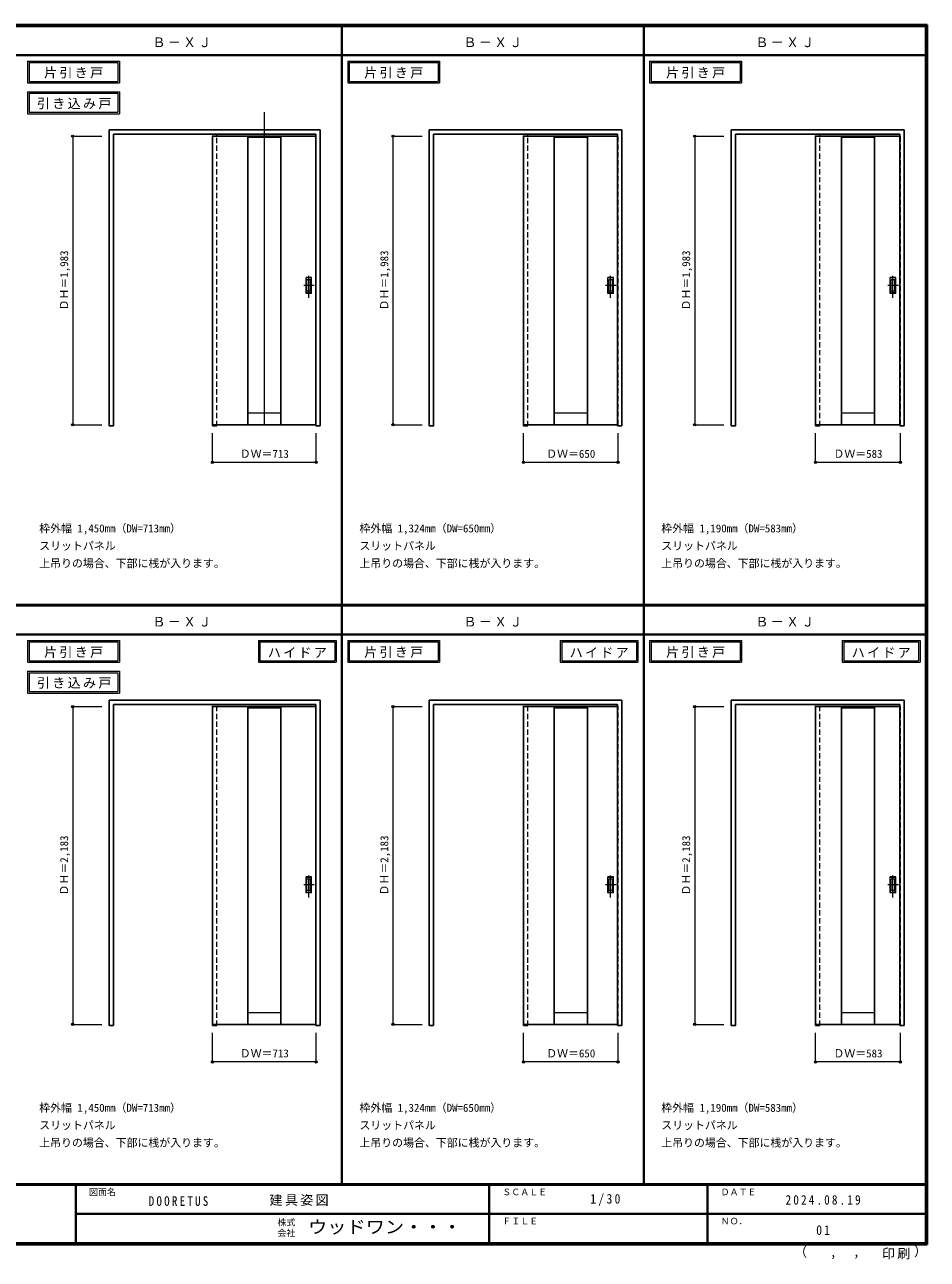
# Model space of a CAD drawing. Units: millimetres, scale not verified. Extents: x -6000 to 5700, y -4307 to 4175.
# Drawn here: x -502 to 5700, y -4307 to 4175 of the extents above; entities that cross this region are included whole.
import ezdxf
from ezdxf.enums import TextEntityAlignment as Align

# ---------------------------------------------------------------- set-up
doc = ezdxf.new("R2010")
doc.units = ezdxf.units.MM
doc.header["$LTSCALE"] = 30
doc.header["$PDMODE"] = 32
doc.header["$PDSIZE"] = 15
doc.linetypes.add('CHAIN1', pattern=[8, 5, -1, 1, -1])
doc.linetypes.add('DASHED1', pattern=[1.8, 1.2, -0.6])
for name, color, linetype, lineweight in [('0-2_扉', 4, 'DASHED1', 9), ('0-3_仕上げ', 7, 'Continuous', 18), ('0-4_枠', 3, 'Continuous', 25), ('0-6_引手', 7, 'Continuous', 18), ('0-A_文字', 7, 'Continuous', 18), ('0-B_寸法', 7, 'Continuous', 9), ('0-C_ハッチ', 7, 'Continuous', 18), ('F-1_枠', 6, 'Continuous', 40)]:
    doc.layers.add(name, color=color, linetype=linetype, lineweight=lineweight)
doc.layers.add('F-A_文字', color=7, linetype='Continuous')
doc.styles.add('ＭＳ ゴシック', font='')
doc.styles.get('ＭＳ ゴシック').set_extended_font_data('MS Gothic')

msp = doc.modelspace()

# ---------------------------------------------------------------- linework, layer by layer
at = {"layer": '0-2_扉', "color": 3, "linetype": 'Continuous', "lineweight": 25}
for p, q in [((1498, 3409.5), (788, 3409.5)), ((788, 3409.5), (788, 1426.5)), ((3572, 3409.5), (2925, 3409.5)), ((2925, 3409.5), (2925, 1426.5)), ((5512, 3409.5), (4932, 3409.5)), ((4932, 3409.5), (4932, 1426.5)), ((1498, 1426.5), (788, 1426.5)), ((3572, 1426.5), (2925, 1426.5)), ((5512, 1426.5), (4932, 1426.5)), ((788, -509.75), (788, -2692.75)), ((1498, -509.75), (788, -509.75)), ((4932, -509.75), (4932, -2692.75)), ((5512, -509.75), (4932, -509.75)), ((1498, -2692.75), (788, -2692.75)), ((3572, -2692.75), (2925, -2692.75)), ((5512, -2692.75), (4932, -2692.75))]:
    msp.add_line(p, q, dxfattribs=at)
at = {"layer": '0-2_扉'}
for p, q in [((788, 3409.5), (788, 3405.5)), ((1498, 3409.5), (1501, 3409.5)), ((2925, 3409.5), (2925, 3405.5)), ((3572, 3409.5), (3575, 3409.5)), ((4932, 3409.5), (4932, 3405.5)), ((5512, 3409.5), (5515, 3409.5)), ((788, -509.75), (788, -513.75)), ((1498, -509.75), (1501, -509.75)), ((1501, -2692.75), (1501, -509.75)), ((2925, -509.75), (2925, -513.75)), ((3572, -509.75), (3575, -509.75)), ((3575, -2692.75), (3575, -509.75)), ((4932, -509.75), (4932, -513.75)), ((5512, -509.75), (5515, -509.75)), ((5515, -2692.75), (5515, -509.75)), ((1498, -2692.75), (1501, -2692.75)), ((3572, -2692.75), (3575, -2692.75)), ((5512, -2692.75), (5515, -2692.75))]:
    msp.add_line(p, q, dxfattribs=at)
for points in [[(1498, 1426.5), (1501, 1426.5), (1501, 3409.5)], [(3572, 1426.5), (3575, 1426.5), (3575, 3409.5)], [(5512, 1426.5), (5515, 1426.5), (5515, 3409.5)]]:
    msp.add_lwpolyline(points, dxfattribs=at)
at = {"layer": '0-2_扉', "color": 3, "linetype": 'Continuous', "lineweight": 25}
msp.add_lwpolyline([(3572, -509.75), (2925, -509.75), (2925, -2692.75)], dxfattribs=at)
at = {"layer": '0-3_仕上げ', "color": 3, "lineweight": 25}
for p, q in [((1030.5, 3409.5), (1030.5, 1426.5)), ((1258.5, 3409.5), (1258.5, 1426.5)), ((3136, 3409.5), (3136, 1426.5)), ((3364, 3409.5), (3364, 1426.5)), ((5109.5, 3409.5), (5109.5, 1426.5)), ((5337.5, 3409.5), (5337.5, 1426.5)), ((1030.5, -509.53), (1030.5, -2692.75)), ((1258.5, -509.53), (1258.5, -2692.75)), ((3136, -509.75), (3136, -2692.75)), ((3364, -509.75), (3364, -2692.75)), ((5109.5, -509.75), (5109.5, -2692.75)), ((5337.5, -509.75), (5337.5, -2692.75))]:
    msp.add_line(p, q, dxfattribs=at)
at = {"layer": '0-3_仕上げ'}
for p, q in [((1030.5, 3401.5), (1258.5, 3401.5)), ((3136, 3401.5), (3364, 3401.5)), ((5109.5, 3401.5), (5337.5, 3401.5)), ((1258.5, 1506.5), (1030.5, 1506.5)), ((3364, 1506.5), (3136, 1506.5)), ((5337.5, 1506.5), (5109.5, 1506.5)), ((1030.5, -517.53), (1258.5, -517.53)), ((3136, -517.75), (3364, -517.75)), ((5109.5, -517.75), (5337.5, -517.75)), ((1258.5, -2612.75), (1030.5, -2612.75)), ((3364, -2612.75), (3136, -2612.75)), ((5337.5, -2612.75), (5109.5, -2612.75))]:
    msp.add_line(p, q, dxfattribs=at)
at = {"layer": '0-4_枠'}
for p, q in [((78, 1418), (78, 3453)), ((78, 3453), (1528, 3453)), ((108, 3423), (1498, 3423)), ((1498, 1418), (1498, 3423)), ((1528, 1418), (1528, 3453)), ((2278, 1418), (2278, 3453)), ((3602, 3453), (2278, 3453)), ((3572, 3423), (2308, 3423)), ((3572, 1418), (3572, 3423)), ((3602, 1418), (3602, 3453)), ((4352, 1418), (4352, 3453)), ((4352, 3453), (5542, 3453)), ((4382, 3423), (5512, 3423)), ((5512, 1418), (5512, 3423)), ((5542, 1418), (5542, 3453)), ((1498, 1418), (1528, 1418)), ((3572, 1418), (3602, 1418)), ((5512, 1418), (5542, 1418)), ((78, -2701.25), (78, -466.25)), ((78, -466.25), (1528, -466.25)), ((108, -496.25), (1498, -496.25)), ((108, -2701.25), (108, -496.25)), ((1498, -2701.25), (1498, -496.25)), ((1528, -2701.25), (1528, -466.25)), ((2278, -2701.25), (2278, -466.25)), ((2278, -466.25), (3602, -466.25)), ((2308, -496.25), (3572, -496.25)), ((2308, -2701.25), (2308, -496.25)), ((3572, -2701.25), (3572, -496.25)), ((3602, -2701.25), (3602, -466.25)), ((4352, -2701.25), (4352, -466.25)), ((4352, -466.25), (5542, -466.25)), ((4382, -496.25), (5512, -496.25)), ((5512, -2701.25), (5512, -496.25)), ((5542, -2701.25), (5542, -466.25)), ((78, -2701.25), (108, -2701.25)), ((1498, -2701.25), (1528, -2701.25)), ((2278, -2701.25), (2308, -2701.25)), ((3572, -2701.25), (3602, -2701.25)), ((5512, -2701.25), (5542, -2701.25))]:
    msp.add_line(p, q, dxfattribs=at)
at = {"layer": '0-4_枠', "color": 4, "linetype": 'DASHED1', "lineweight": 9}
for p, q in [((788, 1418), (788, 3423)), ((818, 1418), (818, 3423)), ((2925, 1418), (2925, 3423)), ((2955, 1418), (2955, 3423)), ((4932, 1418), (4932, 3423)), ((4962, 1418), (4962, 3423)), ((788, 1418), (818, 1418)), ((2925, 1418), (2955, 1418)), ((4932, 1418), (4962, 1418)), ((788, -2701.25), (788, -496.25)), ((818, -2701.25), (818, -496.25)), ((2925, -2701.25), (2925, -496.25)), ((2955, -2701.25), (2955, -496.25)), ((4932, -2701.25), (4932, -496.25)), ((4962, -2701.25), (4962, -496.25)), ((788, -2701.25), (818, -2701.25)), ((2925, -2701.25), (2955, -2701.25)), ((4932, -2701.25), (4962, -2701.25))]:
    msp.add_line(p, q, dxfattribs=at)
at = {"layer": '0-4_枠'}
for points in [[(78, 1418), (108, 1418), (108, 3423)], [(2278, 1418), (2308, 1418), (2308, 3423)], [(4352, 1418), (4382, 1418), (4382, 3423)], [(4352, -2701.25), (4382, -2701.25), (4382, -496.25)]]:
    msp.add_lwpolyline(points, dxfattribs=at)
at = {"layer": '0-6_引手', "linetype": 'CHAIN1'}
for p, q in [((1450, 2298.77), (1450, 2469.62)), ((3524, 2298.77), (3524, 2469.62)), ((3524, 2298.77), (3524, 2469.62)), ((5464, 2298.77), (5464, 2469.62)), ((5464, 2298.77), (5464, 2469.62)), ((1488.07, 2384), (1415.56, 2384)), ((3562.07, 2384), (3489.56, 2384)), ((3562.07, 2384), (3489.56, 2384)), ((5502.07, 2384), (5429.56, 2384)), ((5502.07, 2384), (5429.56, 2384)), ((1450, -1820.48), (1450, -1649.63)), ((3524, -1820.48), (3524, -1649.63)), ((3524, -1820.48), (3524, -1649.63)), ((5464, -1820.48), (5464, -1649.63)), ((5464, -1820.48), (5464, -1649.63)), ((1488.07, -1735.25), (1415.56, -1735.25)), ((3562.07, -1735.25), (3489.56, -1735.25)), ((3562.07, -1735.25), (3489.56, -1735.25)), ((5502.07, -1735.25), (5429.56, -1735.25)), ((5502.07, -1735.25), (5429.56, -1735.25))]:
    msp.add_line(p, q, dxfattribs=at)
at = {"layer": '0-6_引手'}
for p, q in [((1469, 2439), (1431, 2439)), ((1431, 2329), (1431, 2439)), ((1462.5, 2423), (1437.5, 2423)), ((1437.5, 2345), (1437.5, 2423)), ((1462.5, 2345), (1462.5, 2423)), ((1469, 2329), (1469, 2439)), ((3543, 2439), (3505, 2439)), ((3505, 2329), (3505, 2439)), ((3543, 2439), (3505, 2439)), ((3505, 2329), (3505, 2439)), ((3536.5, 2423), (3511.5, 2423)), ((3511.5, 2345), (3511.5, 2423)), ((3536.5, 2423), (3511.5, 2423)), ((3511.5, 2345), (3511.5, 2423)), ((3536.5, 2345), (3536.5, 2423)), ((3536.5, 2345), (3536.5, 2423)), ((3543, 2329), (3543, 2439)), ((3543, 2329), (3543, 2439)), ((5483, 2439), (5445, 2439)), ((5445, 2329), (5445, 2439)), ((5483, 2439), (5445, 2439)), ((5445, 2329), (5445, 2439)), ((5476.5, 2423), (5451.5, 2423)), ((5451.5, 2345), (5451.5, 2423)), ((5476.5, 2423), (5451.5, 2423)), ((5451.5, 2345), (5451.5, 2423)), ((5476.5, 2345), (5476.5, 2423)), ((5476.5, 2345), (5476.5, 2423)), ((5483, 2329), (5483, 2439)), ((5483, 2329), (5483, 2439)), ((1469, 2329), (1431, 2329)), ((1462.5, 2345), (1437.5, 2345)), ((3543, 2329), (3505, 2329)), ((3543, 2329), (3505, 2329)), ((3536.5, 2345), (3511.5, 2345)), ((3536.5, 2345), (3511.5, 2345)), ((5483, 2329), (5445, 2329)), ((5483, 2329), (5445, 2329)), ((5476.5, 2345), (5451.5, 2345)), ((5476.5, 2345), (5451.5, 2345)), ((1469, -1680.25), (1431, -1680.25)), ((1431, -1790.25), (1431, -1680.25)), ((1462.5, -1696.25), (1437.5, -1696.25)), ((1437.5, -1774.25), (1437.5, -1696.25)), ((1462.5, -1774.25), (1462.5, -1696.25)), ((1469, -1790.25), (1469, -1680.25)), ((3543, -1680.25), (3505, -1680.25)), ((3505, -1790.25), (3505, -1680.25)), ((3543, -1680.25), (3505, -1680.25)), ((3505, -1790.25), (3505, -1680.25)), ((3536.5, -1696.25), (3511.5, -1696.25)), ((3511.5, -1774.25), (3511.5, -1696.25)), ((3536.5, -1696.25), (3511.5, -1696.25)), ((3511.5, -1774.25), (3511.5, -1696.25)), ((3536.5, -1774.25), (3536.5, -1696.25)), ((3536.5, -1774.25), (3536.5, -1696.25)), ((3543, -1790.25), (3543, -1680.25)), ((3543, -1790.25), (3543, -1680.25)), ((5483, -1680.25), (5445, -1680.25)), ((5445, -1790.25), (5445, -1680.25)), ((5483, -1680.25), (5445, -1680.25)), ((5445, -1790.25), (5445, -1680.25)), ((5476.5, -1696.25), (5451.5, -1696.25)), ((5451.5, -1774.25), (5451.5, -1696.25)), ((5476.5, -1696.25), (5451.5, -1696.25)), ((5451.5, -1774.25), (5451.5, -1696.25)), ((5476.5, -1774.25), (5476.5, -1696.25)), ((5476.5, -1774.25), (5476.5, -1696.25)), ((5483, -1790.25), (5483, -1680.25)), ((5483, -1790.25), (5483, -1680.25)), ((1462.5, -1774.25), (1437.5, -1774.25)), ((3536.5, -1774.25), (3511.5, -1774.25)), ((3536.5, -1774.25), (3511.5, -1774.25)), ((5476.5, -1774.25), (5451.5, -1774.25)), ((5476.5, -1774.25), (5451.5, -1774.25)), ((1469, -1790.25), (1431, -1790.25)), ((3543, -1790.25), (3505, -1790.25)), ((3543, -1790.25), (3505, -1790.25)), ((5483, -1790.25), (5445, -1790.25)), ((5483, -1790.25), (5445, -1790.25))]:
    msp.add_line(p, q, dxfattribs=at)
at = {"layer": '0-6_引手', "linetype": 'DASHED1'}
for p, q in [((1434, 2333), (1434, 2435)), ((3508, 2333), (3508, 2435)), ((3508, 2333), (3508, 2435)), ((5448, 2333), (5448, 2435)), ((5448, 2333), (5448, 2435)), ((1466, 2333), (1434, 2333)), ((3540, 2333), (3508, 2333)), ((3540, 2333), (3508, 2333)), ((5480, 2333), (5448, 2333)), ((5480, 2333), (5448, 2333)), ((1434, -1786.25), (1434, -1684.25)), ((3508, -1786.25), (3508, -1684.25)), ((3508, -1786.25), (3508, -1684.25)), ((5448, -1786.25), (5448, -1684.25)), ((5448, -1786.25), (5448, -1684.25)), ((1466, -1786.25), (1434, -1786.25)), ((3540, -1786.25), (3508, -1786.25)), ((3540, -1786.25), (3508, -1786.25)), ((5480, -1786.25), (5448, -1786.25)), ((5480, -1786.25), (5448, -1786.25))]:
    msp.add_line(p, q, dxfattribs=at)
for points in [[(1466, 2333), (1466, 2435), (1434, 2435)], [(3540, 2333), (3540, 2435), (3508, 2435)], [(3540, 2333), (3540, 2435), (3508, 2435)], [(5480, 2333), (5480, 2435), (5448, 2435)], [(5480, 2333), (5480, 2435), (5448, 2435)], [(1466, -1786.25), (1466, -1684.25), (1434, -1684.25)], [(3540, -1786.25), (3540, -1684.25), (3508, -1684.25)], [(3540, -1786.25), (3540, -1684.25), (3508, -1684.25)], [(5480, -1786.25), (5480, -1684.25), (5448, -1684.25)], [(5480, -1786.25), (5480, -1684.25), (5448, -1684.25)]]:
    msp.add_lwpolyline(points, dxfattribs=at)
at = {"layer": '0-A_文字'}
for p, q in [((-482, 3925), (-482, 3775)), ((-472, 3915), (-472, 3785)), ((-472, 3915), (139.03, 3915)), ((139.03, 3915), (139.03, 3785)), ((1718, 3925), (1718, 3775)), ((1728, 3915), (1728, 3785)), ((1728, 3915), (2339.03, 3915)), ((2339.03, 3915), (2339.03, 3785)), ((3792, 3925), (3792, 3775)), ((3802, 3915), (3802, 3785)), ((3802, 3915), (4413.03, 3915)), ((4413.03, 3915), (4413.03, 3785)), ((-482, 3775), (149.03, 3775)), ((-472, 3785), (139.03, 3785)), ((1718, 3775), (2349.03, 3775)), ((1728, 3785), (2339.03, 3785)), ((3792, 3775), (4423.03, 3775)), ((3802, 3785), (4413.03, 3785)), ((-482, 3713.53), (-482, 3563.53)), ((-472, 3703.53), (-472, 3573.53)), ((-472, 3703.53), (139.03, 3703.53)), ((139.03, 3703.53), (139.03, 3573.53)), ((-482, 3563.53), (149.03, 3563.53)), ((-472, 3573.53), (139.03, 3573.53)), ((-482, -55.5), (-482, -205.5)), ((-472, -65.5), (-472, -195.5)), ((-472, -65.5), (139.03, -65.5)), ((139.03, -65.5), (139.03, -195.5)), ((1103.67, -55.5), (1103.67, -205.5)), ((1113.67, -65.5), (1628, -65.5)), ((1628, -65.5), (1628, -195.5)), ((1718, -55.5), (1718, -205.5)), ((1728, -65.5), (1728, -195.5)), ((1728, -65.5), (2339.03, -65.5)), ((2339.03, -65.5), (2339.03, -195.5)), ((3177.67, -55.5), (3177.67, -205.5)), ((3187.67, -65.5), (3702, -65.5)), ((3702, -65.5), (3702, -195.5)), ((3792, -55.5), (3792, -205.5)), ((3802, -65.5), (3802, -195.5)), ((3802, -65.5), (4413.03, -65.5)), ((4413.03, -65.5), (4413.03, -195.5)), ((5115.67, -55.5), (5115.67, -205.5)), ((5125.67, -65.5), (5640, -65.5)), ((5640, -65.5), (5640, -195.5)), ((-482, -205.5), (149.03, -205.5)), ((-472, -195.5), (139.03, -195.5)), ((1103.67, -205.5), (1638, -205.5)), ((1718, -205.5), (2349.03, -205.5)), ((1728, -195.5), (2339.03, -195.5)), ((3177.67, -205.5), (3712, -205.5)), ((3792, -205.5), (4423.03, -205.5)), ((3802, -195.5), (4413.03, -195.5)), ((5115.67, -205.5), (5650, -205.5)), ((-482, -266.97), (-482, -416.97)), ((-472, -276.97), (-472, -406.97)), ((-472, -276.97), (139.03, -276.97)), ((139.03, -276.97), (139.03, -406.97)), ((-482, -416.97), (149.03, -416.97)), ((-472, -406.97), (139.03, -406.97))]:
    msp.add_line(p, q, dxfattribs=at)
for points in [[(-482, 3925), (149.03, 3925), (149.03, 3775)], [(1718, 3925), (2349.03, 3925), (2349.03, 3775)], [(3792, 3925), (4423.03, 3925), (4423.03, 3775)], [(-482, 3713.53), (149.03, 3713.53), (149.03, 3563.53)], [(-482, -55.5), (149.03, -55.5), (149.03, -205.5)], [(1103.67, -55.5), (1638, -55.5), (1638, -205.5)], [(1113.67, -65.5), (1113.67, -195.5), (1628, -195.5)], [(1718, -55.5), (2349.03, -55.5), (2349.03, -205.5)], [(3177.67, -55.5), (3712, -55.5), (3712, -205.5)], [(3187.67, -65.5), (3187.67, -195.5), (3702, -195.5)], [(3792, -55.5), (4423.03, -55.5), (4423.03, -205.5)], [(5115.67, -55.5), (5650, -55.5), (5650, -205.5)], [(5125.67, -65.5), (5125.67, -195.5), (5640, -195.5)], [(-482, -266.97), (149.03, -266.97), (149.03, -416.97)]]:
    msp.add_lwpolyline(points, dxfattribs=at)
at = {"layer": '0-B_寸法', "color": 4}
for p, q in [((-172, 3409.5), (-172, 1426.5)), ((-172, 3409.5), (28, 3409.5)), ((2028, 3409.5), (2028, 1426.5)), ((2028, 3409.5), (2228, 3409.5)), ((4102, 3409.5), (4102, 1426.5)), ((4102, 3409.5), (4302, 3409.5)), ((-172, 1426.5), (28, 1426.5)), ((1501, 1168), (1501, 1368)), ((2028, 1426.5), (2228, 1426.5)), ((3575, 1168), (3575, 1368)), ((4102, 1426.5), (4302, 1426.5)), ((5515, 1168), (5515, 1368)), ((-172, -509.75), (28, -509.75)), ((-172, -509.75), (-172, -2692.75)), ((2028, -509.75), (2228, -509.75)), ((2028, -509.75), (2028, -2692.75)), ((4102, -509.75), (4302, -509.75)), ((4102, -509.75), (4102, -2692.75)), ((-172, -2692.75), (28, -2692.75)), ((2028, -2692.75), (2228, -2692.75)), ((4102, -2692.75), (4302, -2692.75)), ((1501, -2951.25), (1501, -2751.25)), ((3575, -2951.25), (3575, -2751.25)), ((5515, -2951.25), (5515, -2751.25))]:
    msp.add_line(p, q, dxfattribs=at)
for points in [[(1501, 1168), (788, 1168), (788, 1368)], [(3575, 1168), (2925, 1168), (2925, 1368)], [(5515, 1168), (4932, 1168), (4932, 1368)], [(1501, -2951.25), (788, -2951.25), (788, -2751.25)], [(3575, -2951.25), (2925, -2951.25), (2925, -2751.25)], [(5515, -2951.25), (4932, -2951.25), (4932, -2751.25)]]:
    msp.add_lwpolyline(points, dxfattribs=at)
at = {"layer": '0-B_寸法'}
for p in [(-172, 3409.5), (2028, 3409.5), (4102, 3409.5), (-172, 1426.5), (2028, 1426.5), (4102, 1426.5), (788, 1168), (1501, 1168), (2925, 1168), (3575, 1168), (4932, 1168), (5515, 1168), (-172, -509.75), (2028, -509.75), (4102, -509.75), (-172, -2692.75), (2028, -2692.75), (4102, -2692.75), (788, -2951.25), (1501, -2951.25), (2925, -2951.25), (3575, -2951.25), (4932, -2951.25), (5515, -2951.25)]:
    msp.add_point(p, dxfattribs=at)
at = {"layer": '0-C_ハッチ'}
msp.add_line((1144.5, 3574.87), (1144.5, 1426.5), dxfattribs=at)
at = {"layer": 'F-1_枠'}
for p, q in [((-6000, 4175), (5700, 4175)), ((-6000, 4170), (5700, 4170)), ((-6000, 4165), (5700, 4165)), ((1678, -3790), (1678, 4175)), ((3752, -3790), (3752, 4175)), ((5690, 4175), (5690, -4205)), ((5695, 4175), (5695, -4205)), ((5700, 4175), (5700, -4205)), ((-6000, 3965), (5700, 3965)), ((-6000, 190.5), (5700, 190.5)), ((-6000, 187.5), (5700, 187.5)), ((-6000, 184.5), (5700, 184.5)), ((-6000, -15.5), (5700, -15.5)), ((5700, -3790), (-6000, -3790)), ((5700, -3795), (-6000, -3795)), ((-150, -3795), (-150, -4195)), ((2690, -3795), (2690, -4195)), ((4190, -3795), (4190, -4195)), ((-150, -3995), (5690, -3995.01)), ((5700, -4195), (-6000, -4195)), ((5700, -4200), (-6000, -4200)), ((5700, -4205), (-6000, -4205))]:
    msp.add_line(p, q, dxfattribs=at)

# ---------------------------------------------------------------- texts
at = {"layer": '0-A_文字', "style": 'ＭＳ ゴシック'}
for s, p in [('枠外幅 1,450mm（DW=713mm）', (-402, 670.5)), ('枠外幅 1,324mm（DW=650mm）', (1798, 670.5)), ('枠外幅 1,190mm（DW=583mm）', (3872, 670.5)), ('スリットパネル', (-402, 550.5)), ('スリットパネル', (1798, 550.5)), ('スリットパネル', (3872, 550.5)), ('上吊りの場合、下部に桟が入ります。', (-402, 430.5)), ('上吊りの場合、下部に桟が入ります。', (1798, 430.5)), ('上吊りの場合、下部に桟が入ります。', (3872, 430.5)), ('枠外幅 1,450mm（DW=713mm）', (-402, -3310)), ('枠外幅 1,324mm（DW=650mm）', (1798, -3310)), ('枠外幅 1,190mm（DW=583mm）', (3872, -3310)), ('スリットパネル', (-402, -3430)), ('スリットパネル', (1798, -3430)), ('スリットパネル', (3872, -3430)), ('上吊りの場合、下部に桟が入ります。', (-402, -3550)), ('上吊りの場合、下部に桟が入ります。', (1798, -3550)), ('上吊りの場合、下部に桟が入ります。', (3872, -3550))]:
    msp.add_text(s, height=54.99, dxfattribs=at).set_placement(p, align=Align.BOTTOM_LEFT)
at = {"layer": '0-A_文字', "char_height": 65.98, "attachment_point": 7, "style": 'ＭＳ ゴシック'}
for s, insert in [('\\T1.17;Ｂ－ＸＪ', (375.5, 4020)), ('\\T1.17;Ｂ－ＸＪ', (2512.5, 4020)), ('\\T1.17;Ｂ－ＸＪ', (4518.5, 4020)), ('\\T1.17;片引き戸', (-368.98, 3805)), ('\\T1.17;片引き戸', (1831.02, 3805)), ('\\T1.17;片引き戸', (3905.02, 3805)), ('\\T1.17;引き込み戸', (-417.34, 3593.53)), ('\\T1.17;Ｂ－ＸＪ', (375.5, 39.5)), ('\\T1.17;Ｂ－ＸＪ', (2512.5, 39.5)), ('\\T1.17;Ｂ－ＸＪ', (4518.5, 39.5)), ('\\T1.17;片引き戸', (-368.98, -175.5)), ('\\T1.17;ハイドア', (1168.34, -175.5)), ('\\T1.17;片引き戸', (1831.02, -175.5)), ('\\T1.17;ハイドア', (3242.34, -175.5)), ('\\T1.17;片引き戸', (3905.02, -175.5)), ('\\T1.17;ハイドア', (5180.34, -175.5)), ('\\T1.17;引き込み戸', (-417.34, -386.97))]:
    msp.add_mtext(s, dxfattribs=dict(at, insert=insert))
at = {"layer": '0-B_寸法', "style": 'ＭＳ ゴシック'}
for s, p in [('ＤＨ＝1,983', (-187, 2211.75)), ('ＤＨ＝1,983', (2013, 2211.75)), ('ＤＨ＝1,983', (4087, 2211.75)), ('ＤＨ＝2,183', (-187, -1807.5)), ('ＤＨ＝2,183', (2013, -1807.5)), ('ＤＨ＝2,183', (4087, -1807.5))]:
    msp.add_text(s, height=54.99, rotation=90, dxfattribs=at).set_placement(p, align=Align.BOTTOM_LEFT)
for s, p in [('ＤＷ＝713', (975.75, 1183)), ('ＤＷ＝650', (3081.25, 1183)), ('ＤＷ＝583', (5054.75, 1183)), ('ＤＷ＝713', (975.75, -2936.25)), ('ＤＷ＝650', (3081.25, -2936.25)), ('ＤＷ＝583', (5054.75, -2936.25))]:
    msp.add_text(s, height=54.99, dxfattribs=at).set_placement(p, align=Align.BOTTOM_LEFT)
at = {"layer": 'F-A_文字', "style": 'ＭＳ ゴシック'}
for s, height, p in [('図面名', 43.99, (-60, -3880)), ('ＳＣＡＬＥ', 43.99, (2780, -3880)), ('ＤＡＴＥ', 43.99, (4280, -3880)), ('株式', 43.99, (1235, -4089)), ('ＦＩＬＥ', 43.99, (2780, -4080)), ('ＮＯ．', 43.99, (4280, -4080)), ('会社', 43.99, (1235, -4161)), ('（', 65.98, (4784.03, -4308.31)), ('）', 65.98, (5608.4, -4304.13)), (',', 65.98, (5031.28, -4308.31)), (',', 65.98, (5190.2, -4305.53))]:
    msp.add_text(s, height=height, dxfattribs=at).set_placement(p, align=Align.BOTTOM_LEFT)
at = {"layer": 'F-A_文字', "style": 'ＭＳ ゴシック', "width": 1.1}
msp.add_text('ウッドワン・・・', height=87.98, dxfattribs=at).set_placement((1445, -4155), align=Align.BOTTOM_LEFT)
at = {"layer": 'F-A_文字', "char_height": 65.98, "attachment_point": 7, "style": 'ＭＳ ゴシック'}
for s, insert in [('\\T1.39;\\W0.85;DOORETUS', (350, -3940.79)), ('\\T1.17;建具姿図', (1180.42, -3940)), ('\\T1.38;\\W0.9;1/30', (3383.75, -3940)), ('\\T1.39;\\W0.85;2024.08.19', (4726.25, -3932.5)), ('\\T1.36;\\W0.9;01', (4936.25, -4140)), ('\\T1.17;印刷', (5388.15, -4306.92))]:
    msp.add_mtext(s, dxfattribs=dict(at, insert=insert))

doc.saveas('drawing.dxf')
